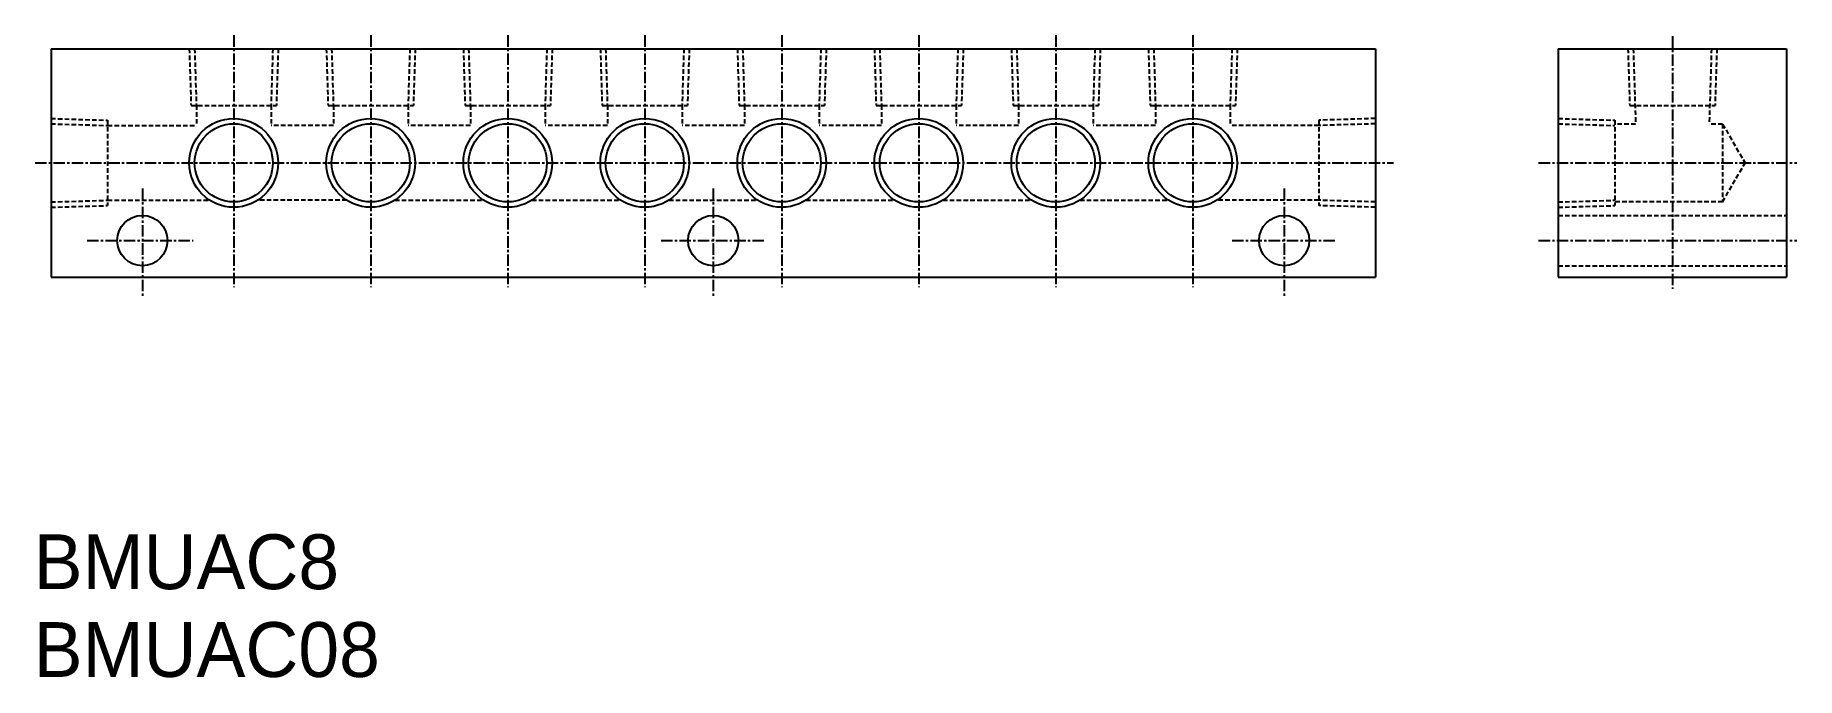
# Model space of a CAD drawing. Extents: x 561 to 754, y 337 to 408.
import ezdxf

# ---------------------------------------------------------------- set-up
doc = ezdxf.new("R2010")
doc.units = 0
doc.linetypes.add('CENTER', pattern=[2, 1.25, -0.25, 0.25, -0.25])
doc.linetypes.add('DASHED', pattern=[0.75, 0.5, -0.25])
doc.layers.get('0').update_dxf_attribs({"linetype": 'CONTINUOUS'})
doc.layers.add('CENTER', color=1, linetype='CENTER')

msp = doc.modelspace()

# ---------------------------------------------------------------- linework, layer by layer
at = {"color": 7, "linetype": 'CONTINUOUS'}
for p, q in [((562.83, 406.19), (707.83, 406.19)), ((562.83, 406.19), (562.83, 381.19)), ((707.83, 406.19), (707.83, 381.19)), ((562.83, 381.19), (707.83, 381.19))]:
    msp.add_line(p, q, dxfattribs=at)
at = {"color": 3, "linetype": 'DASHED'}
for p, q in [((577.97, 406.19), (578.16, 399.99)), ((578.55, 406.19), (578.74, 399.99)), ((587.11, 406.19), (586.92, 399.99)), ((587.7, 406.19), (587.5, 399.99)), ((592.97, 406.19), (593.16, 399.99)), ((593.55, 406.19), (593.74, 399.99)), ((602.11, 406.19), (601.92, 399.99)), ((602.7, 406.19), (602.5, 399.99)), ((607.97, 406.19), (608.16, 399.99)), ((608.55, 406.19), (608.74, 399.99)), ((617.11, 406.19), (616.92, 399.99)), ((617.7, 406.19), (617.5, 399.99)), ((622.97, 406.19), (623.16, 399.99)), ((623.55, 406.19), (623.74, 399.99)), ((632.11, 406.19), (631.92, 399.99)), ((632.7, 406.19), (632.5, 399.99)), ((637.97, 406.19), (638.16, 399.99)), ((638.55, 406.19), (638.74, 399.99)), ((647.11, 406.19), (646.92, 399.99)), ((647.7, 406.19), (647.5, 399.99)), ((652.97, 406.19), (653.16, 399.99)), ((653.55, 406.19), (653.74, 399.99)), ((662.11, 406.19), (661.92, 399.99)), ((662.7, 406.19), (662.5, 399.99)), ((667.97, 406.19), (668.16, 399.99)), ((668.55, 406.19), (668.74, 399.99)), ((677.11, 406.19), (676.92, 399.99)), ((677.7, 406.19), (677.5, 399.99)), ((682.97, 406.19), (683.16, 399.99)), ((683.55, 406.19), (683.74, 399.99)), ((692.11, 406.19), (691.92, 399.99)), ((692.7, 406.19), (692.5, 399.99)), ((735.47, 406.19), (735.66, 399.99)), ((736.05, 406.19), (736.31, 397.94)), ((744.61, 406.19), (744.36, 397.94)), ((745.2, 406.19), (745, 399.99)), ((578.16, 399.99), (587.5, 399.99)), ((578.74, 399.99), (578.74, 397.78)), ((586.92, 399.99), (586.92, 397.78)), ((593.16, 399.99), (602.5, 399.99)), ((593.74, 399.99), (593.74, 397.78)), ((601.92, 399.99), (601.92, 397.78)), ((608.16, 399.99), (617.5, 399.99)), ((608.74, 399.99), (608.74, 397.78)), ((616.92, 399.99), (616.92, 397.78)), ((623.16, 399.99), (632.5, 399.99)), ((623.74, 399.99), (623.74, 397.78)), ((631.92, 399.99), (631.92, 397.78)), ((638.16, 399.99), (647.5, 399.99)), ((638.74, 399.99), (638.74, 397.78)), ((646.92, 399.99), (646.92, 397.78)), ((653.16, 399.99), (662.5, 399.99)), ((653.74, 399.99), (653.74, 397.78)), ((661.92, 399.99), (661.92, 397.78)), ((668.16, 399.99), (677.5, 399.99)), ((668.74, 399.99), (668.74, 397.78)), ((676.92, 399.99), (676.92, 397.78)), ((683.16, 399.99), (692.5, 399.99)), ((683.74, 399.99), (683.74, 397.78)), ((691.92, 399.99), (691.92, 397.78)), ((735.66, 399.99), (745, 399.99)), ((562.83, 398.55), (569.03, 398.36)), ((562.83, 397.97), (569.03, 397.78)), ((569.03, 398.36), (569.03, 389.02)), ((569.03, 397.78), (578.74, 397.78)), ((593.74, 397.78), (586.92, 397.78)), ((608.74, 397.78), (601.92, 397.78)), ((623.74, 397.78), (616.92, 397.78)), ((638.74, 397.78), (631.92, 397.78)), ((653.74, 397.78), (646.92, 397.78)), ((668.74, 397.78), (661.92, 397.78)), ((683.74, 397.78), (676.92, 397.78)), ((701.63, 397.78), (691.92, 397.78)), ((707.83, 398.55), (701.63, 398.36)), ((701.63, 398.36), (701.63, 389.02)), ((707.83, 397.97), (701.63, 397.78)), ((727.83, 398.55), (734.03, 398.36)), ((727.83, 397.97), (734.03, 397.78)), ((734.03, 398.36), (734.03, 389.02)), ((736.31, 397.94), (734.03, 397.94)), ((745.83, 397.94), (744.36, 397.94)), ((745.83, 397.94), (745.83, 389.44)), ((745.83, 397.94), (748.29, 393.69)), ((745.83, 389.44), (748.29, 393.69)), ((562.83, 389.41), (569.03, 389.6)), ((569.03, 389.6), (580.2, 389.6)), ((595.2, 389.6), (585.47, 389.6)), ((600.47, 389.6), (610.2, 389.6)), ((615.47, 389.6), (625.2, 389.6)), ((630.47, 389.6), (640.2, 389.6)), ((645.47, 389.6), (655.2, 389.6)), ((660.47, 389.6), (670.2, 389.6)), ((675.47, 389.6), (685.2, 389.6)), ((701.63, 389.6), (690.47, 389.6)), ((707.83, 389.41), (701.63, 389.6)), ((727.83, 389.41), (734.03, 389.6)), ((562.83, 388.83), (569.03, 389.02)), ((707.83, 388.83), (701.63, 389.02)), ((727.83, 388.83), (734.03, 389.02)), ((727.83, 387.94), (752.83, 387.94)), ((745.83, 389.44), (734.03, 389.44)), ((727.83, 382.44), (752.83, 382.44))]:
    msp.add_line(p, q, dxfattribs=at)
for p, q in [((727.83, 406.19), (752.83, 406.19)), ((727.83, 406.19), (727.83, 381.19)), ((752.83, 406.19), (752.83, 381.19)), ((727.83, 399.94), (727.83, 399.94)), ((727.83, 393.69), (727.83, 393.69)), ((727.83, 381.19), (752.83, 381.19))]:
    msp.add_line(p, q)
at = {"color": 3, "linetype": 'CONTINUOUS'}
for centre in [(582.83, 393.69), (597.83, 393.69), (612.83, 393.69), (627.83, 393.69), (642.83, 393.69), (657.83, 393.69), (672.83, 393.69), (687.83, 393.69)]:
    msp.add_circle(centre, 4.86, dxfattribs=at)
at = {"color": 7, "linetype": 'CONTINUOUS'}
for centre, radius in [((582.83, 393.69), 4.28), ((597.83, 393.69), 4.28), ((612.83, 393.69), 4.28), ((627.83, 393.69), 4.28), ((642.83, 393.69), 4.28), ((657.83, 393.69), 4.28), ((672.83, 393.69), 4.28), ((687.83, 393.69), 4.28), ((572.83, 385.19), 2.75), ((635.33, 385.19), 2.75), ((697.83, 385.19), 2.75)]:
    msp.add_circle(centre, radius, dxfattribs=at)
at = {"layer": 'CENTER', "color": 1, "linetype": 'CENTER'}
for p, q in [((582.83, 407.66), (582.83, 380.09)), ((597.83, 407.66), (597.83, 380.09)), ((612.83, 407.66), (612.83, 380.09)), ((627.83, 407.66), (627.83, 380.09)), ((642.83, 407.66), (642.83, 380.09)), ((657.83, 407.66), (657.83, 380.09)), ((672.83, 407.66), (672.83, 380.09)), ((687.83, 407.66), (687.83, 380.09)), ((687.83, 407.66), (687.83, 380.09)), ((740.33, 407.55), (740.33, 379.92)), ((561.1, 393.69), (709.81, 393.69)), ((725.69, 393.69), (753.95, 393.69)), ((572.83, 390.89), (572.83, 378.96)), ((635.33, 390.89), (635.33, 378.96)), ((697.83, 390.89), (697.83, 378.96)), ((566.79, 385.19), (578.41, 385.19)), ((629.63, 385.19), (640.91, 385.19)), ((692.13, 385.19), (703.41, 385.19)), ((725.69, 385.19), (753.95, 385.19))]:
    msp.add_line(p, q, dxfattribs=at)

# ---------------------------------------------------------------- texts
at = {"color": 7, "linetype": 'CONTINUOUS'}
for s, p in [('BMUAC8', (560.93, 347.03)), ('BMUAC08', (560.93, 337.42))]:
    msp.add_text(s, height=6, dxfattribs=at).set_placement(p)

doc.saveas('drawing.dxf')
